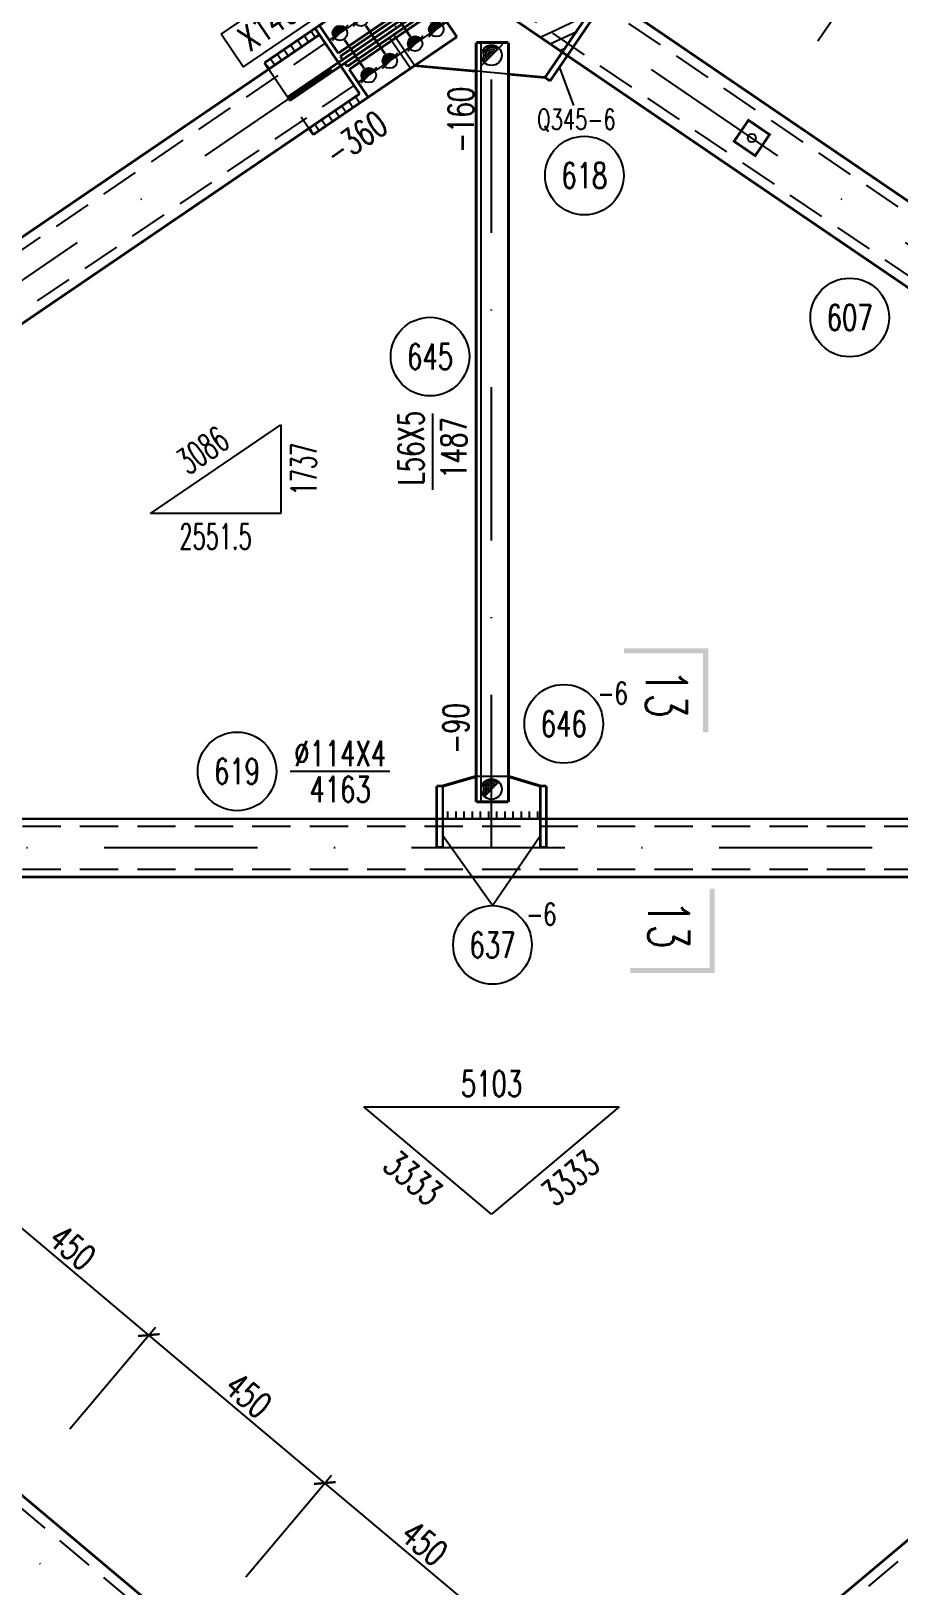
# Model space of a CAD drawing. Extents: x 6045 to 12501, y -14925 to -6998.
# Drawn here: x 6535 to 6620, y -7382.2 to -7230 of the extents above; entities that cross this region are included whole.
import ezdxf
from ezdxf.enums import TextEntityAlignment as Align

# ---------------------------------------------------------------- set-up
doc = ezdxf.new("R2010")
doc.units = 0
doc.header["$LTSCALE"] = 15
doc.header["$MEASUREMENT"] = 0
doc.linetypes.add('DASHDOTX2', pattern=[2, 1, -0.5, 0, -0.5])
doc.linetypes.add('DASHED2', pattern=[0.375, 0.25, -0.125])
doc.layers.get('0').update_dxf_attribs({"linetype": 'CONTINUOUS'})
doc.layers.get('DEFPOINTS').update_dxf_attribs({"linetype": 'CONTINUOUS'})
for name, color, linetype in [('1', 1, 'DASHED2'), ('2', 3, 'CONTINUOUS'), ('3', 1, 'CONTINUOUS'), ('4', 3, 'DASHDOTX2')]:
    doc.layers.add(name, color=color, linetype=linetype)
doc.styles.add('angle', font='simplex.shx', dxfattribs={"width": 0.6, "bigfont": 'hztxt.shx'})
doc.styles.get("Standard").update_dxf_attribs({"font": 'romans.shx', "width": 0.7, "bigfont": 'fs1.shx'})
doc.dimstyles.new('STANDARD$0', dxfattribs={"dimtxt": 2.5, "dimasz": 1.499, "dimexe": 1, "dimexo": 1, "dimgap": 0.5, "dimtad": 1, "dimdec": 0, "dimlfac": 20, "dimzin": 0, "dimdsep": 46, "dimtxsty": 'Standard', "dimblk": 'ARCHTICK', "dimcen": 0.09, "dimclrd": 4, "dimclre": 4, "dimclrt": 6, "dimadec": 0, "dimazin": 0, "dimtfac": 1, "dimtdec": 0, "dimtmove": 2, "dimatfit": 3, "dimldrblk": 'ARCHTICK', "dimfxl": 0, "dimtolj": 1, "dimtzin": 0, "dimarcsym": 0})

# ---------------------------------------------------------------- blocks, each defined once
blk = doc.blocks.new('_ARCHTICK')
at = {"color": 0, "linetype": 'ByBlock', "const_width": 0.15}
blk.add_lwpolyline([(-0.5, -0.5), (0.5, 0.5)], dxfattribs=at)
blk = doc.blocks.new('*D94')
at = {"layer": '3', "color": 4, "lineweight": -2}
for p, q in [((6593.35, -7218.24), (6600.67, -7207.49)), ((6618.77, -7221.03), (6600.11, -7208.32)), ((6612.02, -7230.95), (6619.34, -7220.2))]:
    blk.add_line(p, q, dxfattribs=at)
at = {"layer": 'DEFPOINTS', "color": 0}
for p in [(6600.11, -7208.32), (6592.79, -7219.07), (6611.46, -7231.77)]:
    blk.add_point(p, dxfattribs=at)
at = {"layer": '3', "color": 4, "lineweight": -2, "xscale": 1.499, "yscale": 1.499, "zscale": 1.499}
for p, rotation in [((6600.11, -7208.32), 145.7581000000641), ((6618.77, -7221.03), 325.7581000000641)]:
    blk.add_blockref('_ARCHTICK', p, dxfattribs=dict(at, rotation=rotation))
at = {"layer": '3', "color": 6, "insert": (6610.43, -7213.23), "char_height": 2.5, "attachment_point": 5, "rotation": 325.7581}
blk.add_mtext('\\A1;450', dxfattribs=at)
blk = doc.blocks.new('*D95')
at = {"layer": '3', "color": 4, "lineweight": -2}
for p, q in [((6612.02, -7230.95), (6619.34, -7220.2)), ((6637.37, -7233.69), (6618.77, -7221.03)), ((6630.62, -7243.61), (6637.94, -7232.86))]:
    blk.add_line(p, q, dxfattribs=at)
at = {"layer": 'DEFPOINTS', "color": 0}
for p in [(6618.77, -7221.03), (6611.46, -7231.77), (6630.06, -7244.43)]:
    blk.add_point(p, dxfattribs=at)
at = {"layer": '3', "color": 4, "lineweight": -2, "xscale": 1.499, "yscale": 1.499, "zscale": 1.499}
for p, rotation in [((6618.77, -7221.03), 145.7581000000641), ((6637.37, -7233.69), 325.7581000000641)]:
    blk.add_blockref('_ARCHTICK', p, dxfattribs=dict(at, rotation=rotation))
at = {"layer": '3', "color": 6, "insert": (6629.06, -7225.91), "char_height": 2.5, "attachment_point": 5, "rotation": 325.7581}
blk.add_mtext('\\A1;450', dxfattribs=at)
blk = doc.blocks.new('*D101')
at = {"layer": '3', "color": 4, "lineweight": -2}
for p, q in [((6521.58, -7352.35), (6529.94, -7342.39)), ((6546.52, -7357.63), (6529.3, -7343.16)), ((6538.8, -7366.82), (6547.17, -7356.87))]:
    blk.add_line(p, q, dxfattribs=at)
at = {"layer": 'DEFPOINTS', "color": 0}
for p in [(6529.3, -7343.16), (6520.93, -7353.11), (6538.16, -7367.59)]:
    blk.add_point(p, dxfattribs=at)
at = {"layer": '3', "color": 4, "lineweight": -2, "xscale": 1.499, "yscale": 1.499, "zscale": 1.499}
for p, rotation in [((6529.3, -7343.16), 139.963699999962), ((6546.52, -7357.63), 319.963699999962)]:
    blk.add_blockref('_ARCHTICK', p, dxfattribs=dict(at, rotation=rotation))
at = {"layer": '3', "color": 6, "insert": (6539.04, -7349.06), "char_height": 2.5, "attachment_point": 5, "rotation": 319.9637}
blk.add_mtext('\\A1;450', dxfattribs=at)
blk = doc.blocks.new('*D102')
at = {"layer": '3', "color": 4, "lineweight": -2}
for p, q in [((6538.8, -7366.82), (6547.17, -7356.87)), ((6563.75, -7372.11), (6546.52, -7357.63)), ((6556.03, -7381.29), (6564.39, -7371.34))]:
    blk.add_line(p, q, dxfattribs=at)
at = {"layer": 'DEFPOINTS', "color": 0}
for p in [(6546.52, -7357.63), (6538.16, -7367.59), (6555.39, -7382.06)]:
    blk.add_point(p, dxfattribs=at)
at = {"layer": '3', "color": 4, "lineweight": -2, "xscale": 1.499, "yscale": 1.499, "zscale": 1.499}
for p, rotation in [((6546.52, -7357.63), 139.963699999962), ((6563.75, -7372.11), 319.963699999962)]:
    blk.add_blockref('_ARCHTICK', p, dxfattribs=dict(at, rotation=rotation))
at = {"layer": '3', "color": 6, "insert": (6556.26, -7363.53), "char_height": 2.5, "attachment_point": 5, "rotation": 319.9637}
blk.add_mtext('\\A1;450', dxfattribs=at)
blk = doc.blocks.new('*D103')
at = {"layer": '3', "color": 4, "lineweight": -2}
for p, q in [((6556.03, -7381.29), (6564.39, -7371.34)), ((6580.98, -7386.58), (6563.75, -7372.11)), ((6573.26, -7395.77), (6581.62, -7385.81))]:
    blk.add_line(p, q, dxfattribs=at)
at = {"layer": 'DEFPOINTS', "color": 0}
for p in [(6563.75, -7372.11), (6555.39, -7382.06), (6572.61, -7396.53)]:
    blk.add_point(p, dxfattribs=at)
at = {"layer": '3', "color": 4, "lineweight": -2, "xscale": 1.499, "yscale": 1.499, "zscale": 1.499}
for p, rotation in [((6563.75, -7372.11), 139.963699999962), ((6580.98, -7386.58), 319.963699999962)]:
    blk.add_blockref('_ARCHTICK', p, dxfattribs=dict(at, rotation=rotation))
at = {"layer": '3', "color": 6, "insert": (6573.49, -7378), "char_height": 2.5, "attachment_point": 5, "rotation": 319.9637}
blk.add_mtext('\\A1;450', dxfattribs=at)
blk = doc.blocks.new('M16X50')
for p, q in [((-0.212, -0.212), (0.212, 0.212)), ((-0.141, -0.141), (0.141, 0.141))]:
    blk.add_line(p, q)
blk.add_circle((0, 0), 0.2)
for radius in [0.16, 0.12, 0.08, 0.04]:
    blk.add_arc((0, 0), radius, 225, 45)
blk = doc.blocks.new('3')
for p, q in [((9297.25, -5675.92), (9297.25, -5675.57)), ((9297.35, -5675.92), (9297.35, -5675.57)), ((9298, -5675.92), (9298, -5675.22)), ((9298.8, -5675.92), (9298.8, -5675.22)), ((9299.6, -5675.92), (9299.6, -5675.22)), ((9300.4, -5675.92), (9300.4, -5675.22)), ((9301.2, -5675.92), (9301.2, -5675.22)), ((9302, -5675.92), (9302, -5675.22)), ((9302.8, -5675.92), (9302.8, -5675.22)), ((9297.25, -5683.27), (9297.25, -5682.92)), ((9297.35, -5683.27), (9297.35, -5682.92)), ((9298, -5682.92), (9298, -5683.62)), ((9298.8, -5682.92), (9298.8, -5683.62)), ((9299.6, -5682.92), (9299.6, -5683.62)), ((9300.4, -5682.92), (9300.4, -5683.62)), ((9301.2, -5682.92), (9301.2, -5683.62)), ((9302, -5682.92), (9302, -5683.62)), ((9302.8, -5682.92), (9302.8, -5683.62))]:
    blk.add_line(p, q)
at = {"const_width": 0.25}
for points in [[(9314.3, -5675.17), (9297.3, -5675.17)], [(9297.3, -5675.92), (9297.3, -5675.17)], [(9303.8, -5678.46), (9303.8, -5675.17)], [(9314.3, -5675.17), (9314.3, -5678.46)], [(9305.05, -5681.09), (9305.05, -5677.75)], [(9307.55, -5681.09), (9307.55, -5677.75)], [(9310.55, -5681.09), (9310.55, -5677.75)], [(9313.05, -5681.09), (9313.05, -5677.75)], [(9297.3, -5679.62), (9297.3, -5679.22)], [(9297.3, -5679.22), (9321.38, -5679.22)], [(9321.3, -5679.62), (9297.3, -5679.62)], [(9314.3, -5678.46), (9303.8, -5678.46)], [(9303.8, -5678.82), (9314.3, -5678.82)], [(9303.8, -5678.82), (9303.8, -5679.22)], [(9303.8, -5680.02), (9303.8, -5679.62)], [(9314.3, -5678.82), (9314.3, -5679.22)], [(9314.3, -5680.02), (9314.3, -5679.62)], [(9314.3, -5680.02), (9303.8, -5680.02)], [(9303.8, -5680.38), (9303.8, -5683.67)], [(9314.3, -5680.38), (9303.8, -5680.38)], [(9314.3, -5680.38), (9314.3, -5683.67)], [(9297.3, -5683.68), (9297.3, -5682.92)], [(9314.3, -5683.67), (9297.3, -5683.67)]]:
    blk.add_lwpolyline(points, dxfattribs=at)
at = {"layer": '1'}
for p, q in [((9297.3, -5675.92), (9297.3, -5682.92)), ((9308.8, -5683.67), (9308.8, -5675.17)), ((9309.3, -5683.67), (9309.3, -5675.17))]:
    blk.add_line(p, q, dxfattribs=at)
at = {"layer": '4'}
for p, q in [((9303.8, -5676.92), (9314.3, -5676.92)), ((9303.8, -5681.92), (9314.3, -5681.92))]:
    blk.add_line(p, q, dxfattribs=at)
at = {"layer": '2', "color": 3, "xscale": 3.599999523163041, "yscale": 3.599999523163041, "zscale": 3.599999523163041, "rotation": 145.7580626071837}
for p in [(9305.05, -5676.92), (9307.55, -5676.92), (9310.55, -5676.92), (9313.05, -5676.92), (9305.05, -5681.92), (9307.55, -5681.92), (9310.55, -5681.92), (9313.05, -5681.92)]:
    blk.add_blockref('M16X50', p, dxfattribs=at)
blk = doc.blocks.new('jjf')
at = {"const_width": 0.25}
for points in [[(6251.95, -6268.03), (6244.63, -6278.78)], [(6252.44, -6268.37), (6245.13, -6279.12)], [(6252.44, -6268.37), (6251.95, -6268.03)], [(6244.63, -6278.78), (6245.13, -6279.12)]]:
    blk.add_lwpolyline(points, dxfattribs=at)
blk = doc.blocks.new('M16X40')
blk.add_line((-0.141, -0.141), (0.141, 0.141))
blk.add_circle((0, 0), 0.2)
for radius in [0.16, 0.12, 0.08, 0.04]:
    blk.add_arc((0, 0), radius, 225, 45)

msp = doc.modelspace()

# ---------------------------------------------------------------- linework, layer by layer
for p, q in [((6585.8937038, -7230.0980125), (6588.5305121, -7228.8684486)), ((6584.8391749, -7230.5897474), (6585.8937038, -7230.0980125)), ((6586.855692, -7230.7528079), (6588.3589631, -7230.0518211)), ((6579.070756, -7305.4460068), (6579.070756, -7231.1101659)), ((6585.8011585, -7231.244545), (6586.855692, -7230.7528079)), ((6586.7631421, -7231.8993426), (6587.2586919, -7231.6682639)), ((6588.138002, -7237.2877886), (6586.7336687, -7233.5058961)), ((6574.2858259, -7267.4366513), (6574.2858259, -7274.9016261)), ((6570.1208888, -7302.4517466), (6560.3708888, -7302.4517466)), ((6575.7977811, -7307.0960068), (6575.7977811, -7306.3960068)), ((6576.5977811, -7307.0960068), (6576.5977811, -7306.3960068)), ((6577.3977811, -7307.0960068), (6577.3977811, -7306.3960068)), ((6578.1977811, -7307.0960068), (6578.1977811, -7306.3960068)), ((6578.9977811, -7307.0960068), (6578.9977811, -7306.3960068)), ((6579.7977811, -7307.0960068), (6579.7977811, -7306.3960068)), ((6580.5977811, -7307.0960068), (6580.5977811, -7306.3960068)), ((6581.3977811, -7307.0960068), (6581.3977811, -7306.3960068)), ((6582.1977811, -7307.0960068), (6582.1977811, -7306.3960068)), ((6582.9977811, -7307.0960068), (6582.9977811, -7306.3960068)), ((6583.7977811, -7307.0960068), (6583.7977811, -7306.3960068)), ((6584.5977811, -7307.0960068), (6584.5977811, -7306.3960068))]:
    msp.add_line(p, q)
at = {"color": 3}
for p, q in [((6580.1611032, -7315.5886837), (6575.2977811, -7308.7639887)), ((6580.1611015, -7315.5886837), (6584.843731, -7308.7639887))]:
    msp.add_line(p, q, dxfattribs=at)
for points, const_width in [([(6690.1877797, -7293.8296236), (6583.0032258, -7220.8727985)], 0.25), ([(6576.7833875, -7225.1063792), (6686.2487591, -7299.6166539)], 0.25), ([(6563.2213064, -7230.3452215), (6469.9537424, -7293.8296384)], 0.25), ([(6562.7995132, -7229.7255479), (6567.1603312, -7236.1322046)], 0.25), ([(6578.570756, -7305.4460068), (6578.570756, -7231.1101659)], 0.3), ([(6578.570756, -7231.1101659), (6581.720756, -7231.1101659)], 0.3), ([(6581.720756, -7231.1101659), (6581.720756, -7305.4460068)], 0.3), ([(6578.570756, -7233.9242136), (6572.5423308, -7233.3760165)], 0.25), ([(6585.3062173, -7234.5367054), (6581.720756, -7234.2106601)], 0.25), ([(6473.8927424, -7299.6166384), (6567.1603312, -7236.1322046)], 0.25), ([(6575.2977811, -7303.8889887), (6578.570756, -7302.9460068)], 0.3), ([(6584.843731, -7303.8889887), (6581.720756, -7302.9460068)], 0.3), ([(6575.2977811, -7303.8889887), (6574.6977811, -7303.8889887)], 0.25), ([(6574.6977811, -7303.8889887), (6574.6977811, -7309.8889887)], 0.25), ([(6575.2977811, -7303.8889887), (6575.2977811, -7309.8889887)], 0.25), ([(6584.843731, -7303.8889887), (6585.443731, -7303.8889887)], 0.25), ([(6584.843731, -7303.8889887), (6584.843731, -7309.8889887)], 0.25), ([(6585.443731, -7303.8889887), (6585.443731, -7309.8889887)], 0.25), ([(6581.720756, -7305.4460068), (6578.570756, -7305.4460068)], 0.3), ([(6475.996256, -7307.0960068), (6684.145256, -7307.0960068)], 0.25), ([(6575.2977811, -7309.8889887), (6574.6977811, -7309.8889887)], 0.25), ([(6584.843731, -7309.8889887), (6585.443731, -7309.8889887)], 0.25), ([(6684.145256, -7312.7960068), (6475.996256, -7312.7960068)], 0.25), ([(6582.9465083, -7414.3561651), (6475.7258485, -7324.271184)], 0.25), ([(6590.5295452, -7403.1525883), (6684.415665, -7324.2711858)], 0.25)]:
    msp.add_lwpolyline(points, dxfattribs=dict(const_width=const_width))
msp.add_lwpolyline([(6553.5902079, -7230.2914998), (6564.0187376, -7223.1930667), (6566.1868667, -7226.3783328), (6555.7583369, -7233.4767659)], close=True)
for centre in [(6589.1557903, -7244.1315942), (6615.1335157, -7258.0238337), (6574.0507561, -7261.8521716), (6587.1432397, -7297.7999563), (6555.1531149, -7302.4549419), (6580.1611015, -7319.4386837)]:
    msp.add_circle(centre, 3.85)
for points in [[(6601.287762, -7290.3976044), (6600.787762, -7290.8976044), (6593.037762, -7290.3976044), (6593.037762, -7290.8976044)], [(6601.287762, -7298.6476044), (6600.787762, -7298.6476044), (6601.287762, -7290.3976044), (6600.787762, -7290.8976044)], [(6601.9134651, -7313.9395075), (6601.4134651, -7313.9395075), (6601.9134651, -7322.1895075), (6601.4134651, -7321.6895075)], [(6601.9134651, -7322.1895075), (6601.4134651, -7321.6895075), (6593.6634651, -7322.1895075), (6593.6634651, -7321.6895075)]]:
    msp.add_trace(points)
at = {"layer": '1'}
for p, q in [((6689.6249942, -7294.6564425), (6474.4712507, -7148.2081441)), ((6686.8116312, -7298.7897077), (6471.6579644, -7152.3412967)), ((6563.784182, -7231.1721652), (6470.5166878, -7294.6566922)), ((6581.720756, -7234.2106601), (6578.570756, -7233.9242136)), ((6566.5975189, -7235.305354), (6473.3299737, -7298.7898442)), ((6581.720756, -7302.9460068), (6578.570756, -7302.9460068)), ((6684.145256, -7307.8462568), (6475.996256, -7307.8462568)), ((6684.145256, -7312.0460068), (6475.996256, -7312.0460068)), ((6695.7123476, -7510.4059812), (6475.0825237, -7325.0368342)), ((6591.1728435, -7403.9182578), (6685.0589883, -7325.0368342))]:
    msp.add_line(p, q, dxfattribs=at)
at = {"layer": '2', "const_width": 0.25}
msp.add_lwpolyline([(6605.8814318, -7242.1909352), (6603.8147618, -7240.7841852), (6605.2214818, -7238.7175352), (6607.2881568, -7240.1242852), (6605.8814318, -7242.1909352)], dxfattribs=at)
at = {"layer": '2'}
msp.add_circle((6605.5514568, -7240.4542352), 0.4, dxfattribs=at)
at = {"layer": '3'}
for p, q in [((6546.674134, -7277.213307), (6559.431584, -7268.5297229)), ((6559.431584, -7268.5297229), (6559.431584, -7277.213307)), ((6559.431584, -7277.213307), (6546.674134, -7277.213307)), ((6580.070756, -7345.7803506), (6567.571256, -7335.2788506)), ((6567.571256, -7335.2788506), (6592.570256, -7335.2788506)), ((6592.570256, -7335.2788506), (6580.070756, -7345.7803506))]:
    msp.add_line(p, q, dxfattribs=at)
at = {"layer": '4'}
for p, q in [((6452.496256, -7309.9460068), (6702.370756, -7139.8645068)), ((6707.645256, -7309.9460068), (6457.770756, -7139.8645068)), ((6580.070756, -7309.9460068), (6580.070756, -7223.1101659)), ((6707.645256, -7309.9460068), (6452.496256, -7309.9460068)), ((6714.470756, -7530.0520068), (6452.496256, -7309.9460068))]:
    msp.add_line(p, q, dxfattribs=at)

# ---------------------------------------------------------------- block references
at = {"rotation": 34.24193739281669}
msp.add_blockref('3', (-4321.3042826, -7773.0974434), dxfattribs=at)
msp.add_blockref('jjf', (340.6747227, -955.755949))
at = {"layer": '2'}
for name, p, xscale, yscale, zscale in [('M16X50', (6580.070756, -7232.3601659), -4.999999735090471, -4.999999735090471, 4.999999735090471), ('M16X40', (6580.070756, -7304.1960068), -4.999999867545234, -4.999999867545234, 4.999999867545234)]:
    msp.add_blockref(name, p, dxfattribs=dict(at, xscale=xscale, yscale=yscale, zscale=zscale))

# ---------------------------------------------------------------- texts
at = {"width": 0.7}
for s, rotation, p in [('X1404H7', 34.242115805, (6560.8002634, -7229.0928379)), ('-360', 34.2419, (6567.4732582, -7241.531677))]:
    msp.add_text(s, height=2.5, rotation=rotation, dxfattribs=at).set_placement(p, align=Align.CENTER)
for s, p in [('-160', (6577.0739853, -7238.6814088)), ('L56X5', (6572.1789838, -7270.7984446)), ('1487', (6576.3736677, -7270.7984446)), ('-90', (6576.570756, -7298.253168))]:
    msp.add_text(s, height=2.5, rotation=90, dxfattribs=at).set_placement(p, align=Align.MIDDLE)
for s, height, p in [('Q345-6', 2, (6588.3720475, -7239.6361284)), ('%%c114X4', 2.5, (6565.2458888, -7301.9517466)), ('4163', 2.5, (6565.2458888, -7305.4517466))]:
    msp.add_text(s, height=height, dxfattribs=at).set_placement(p, align=Align.CENTER)
for s, p in [('618', (6589.1557903, -7244.1315942)), ('607', (6615.1337157, -7258.0238837)), ('645', (6574.0508561, -7261.8523716)), ('646', (6587.1432397, -7297.7997063)), ('619', (6555.1531149, -7302.4551919)), ('637', (6580.1611015, -7319.4384337))]:
    msp.add_text(s, height=2.5, dxfattribs=at).set_placement(p, align=Align.MIDDLE_CENTER)
for p in [(6590.4432397, -7295.8749563), (6583.4611015, -7317.5136837)]:
    msp.add_text('-6', height=2.15, dxfattribs=at).set_placement(p)
for p in [(6595.1900498, -7292.4373639), (6595.4160695, -7315.0375593)]:
    msp.add_text('13', height=4, rotation=270.000027314, dxfattribs=at).set_placement(p)
at = {"layer": '3', "style": 'angle', "width": 0.6}
for s, rotation, p in [('3086', 34.2419, (6551.7868123, -7271.011508)), ('1737', 90, (6561.681584, -7272.8715149))]:
    msp.add_text(s, height=2.5, rotation=rotation, dxfattribs=at).set_placement(p, align=Align.MIDDLE)
msp.add_text('2551.5', height=2.5, dxfattribs=at).set_placement((6553.052859, -7279.463307), align=Align.MIDDLE)
at = {"layer": '3', "width": 0.7}
msp.add_text('5103', height=2.5, dxfattribs=at).set_placement((6580.070756, -7334.2788506), align=Align.CENTER)
for rotation, p in [(319.9637, (6571.569256, -7343.2093506)), (40.0363, (6588.572256, -7343.2093506))]:
    msp.add_text('3333', height=2.5, rotation=rotation, dxfattribs=at).set_placement(p, align=Align.CENTER)

# ---------------------------------------------------------------- dimensions: what is measured, and where the dimension line sits
at = {"layer": '3'}
for base, p1, p2, angle, picture, middle in [((6600.105853, -7208.3199293), (6611.4597718, -7231.7741352), (6592.7908172, -7219.0667638), 325.7581, '*D94', (6610.4250332, -7213.2269454)), ((6618.7748053, -7221.0273041), (6630.0597718, -7244.4346352), (6611.4597718, -7231.7741352), 325.7581, '*D95', (6629.0595231, -7225.9108627)), ((6529.2962883, -7343.1581622), (6538.1607237, -7367.5854653), (6520.9337237, -7353.1114653), 139.9637, '*D101', (6539.0355704, -7349.0552323)), ((6546.5233976, -7357.6320321), (6555.3877237, -7382.0589653), (6538.1607237, -7367.5854653), 139.9637, '*D102', (6556.2625565, -7363.5289988)), ((6563.7502606, -7372.1056951), (6572.6142237, -7396.5324653), (6555.3877237, -7382.0589653), 139.9637, '*D103', (6573.489273, -7378.0025386))]:
    dim = msp.add_linear_dim(base=base, p1=p1, p2=p2, angle=angle, text='450', dimstyle='STANDARD$0', dxfattribs=at)
    dim.commit()
    dim.dimension.update_dxf_attribs({"geometry": picture, "text_midpoint": middle})

doc.saveas('drawing.dxf')
